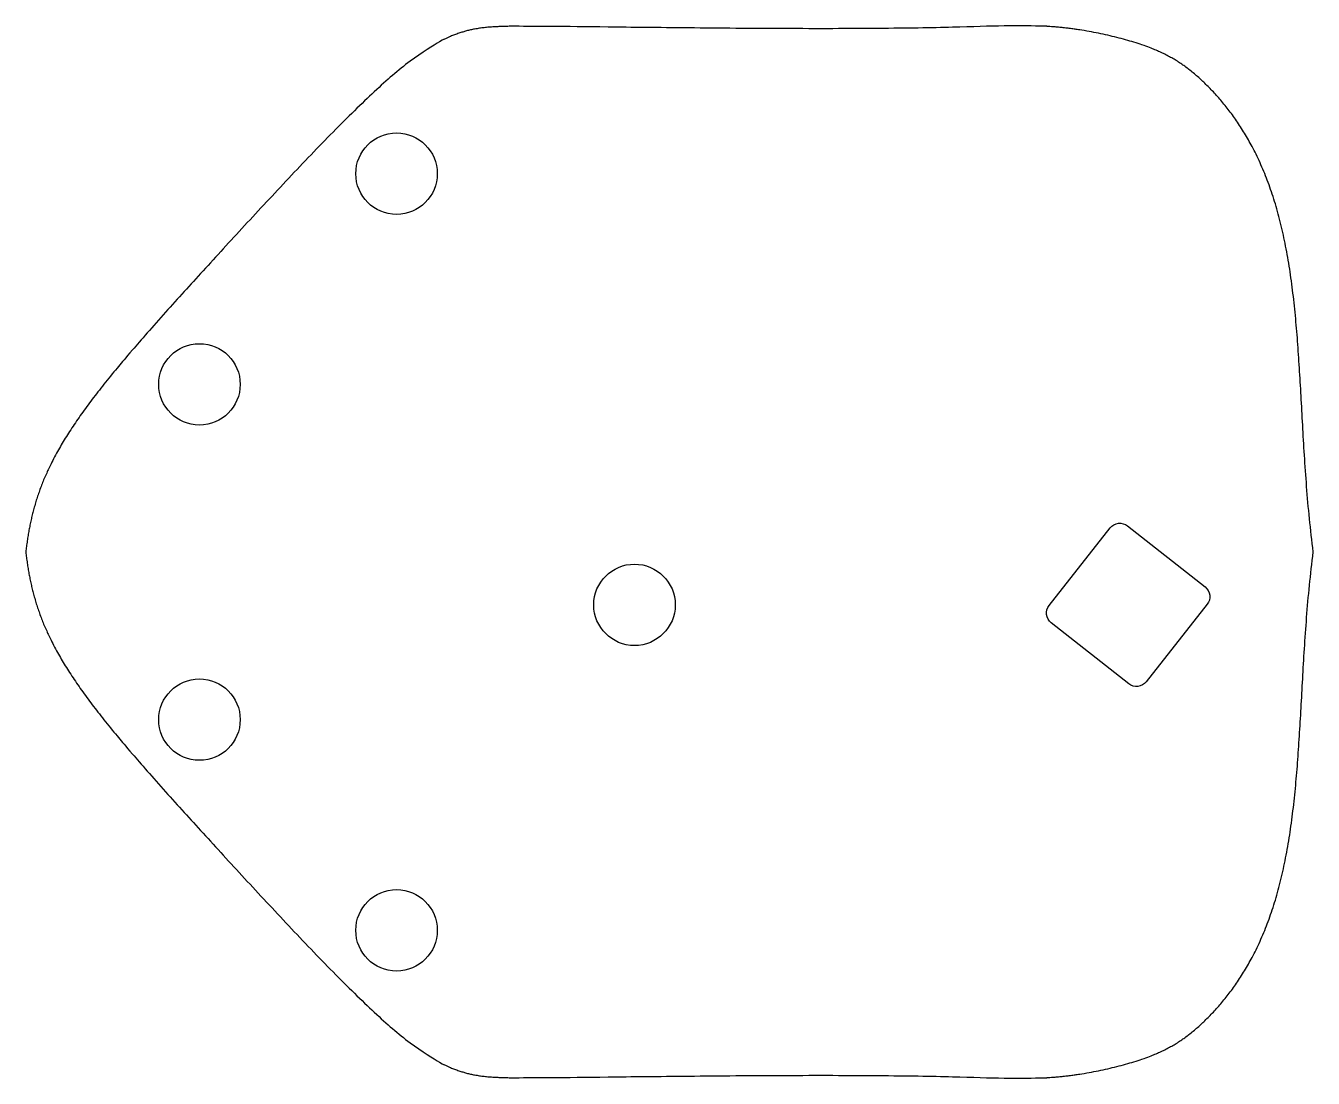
# Model space of a CAD drawing. Header units: inches. Extents: x -1.3 to 1.3, y -1.07 to 1.07.
import ezdxf

# ---------------------------------------------------------------- set-up
doc = ezdxf.new("R2010")
doc.units = ezdxf.units.IN
doc.header["$MEASUREMENT"] = 0

msp = doc.modelspace()

# ---------------------------------------------------------------- linework, layer by layer
msp.add_lwpolyline([(1.0851, -0.0709, -0.414214), (1.0892, -0.106), (0.9654, -0.263, -0.414214), (0.9303, -0.2672), (0.7732, -0.1433, -0.414214), (0.7691, -0.1082), (0.8929, 0.0488, -0.414214), (0.928, 0.053)], format="xyb", close=True)
for centre in [(-0.553, 0.7667), (-0.9522, 0.3397), (-0.0709, -0.1071), (-0.9522, -0.3397), (-0.553, -0.7667)]:
    msp.add_circle(centre, 0.0825)
for points, knots in [([(1.3041, 0), (1.2603, 0.3429), (1.3102, 0.6963), (1.1153, 0.9501), (0.9698, 1.0332), (0.7484, 1.08), (0.6336, 1.0545), (-0.2088, 1.0649), (-0.3676, 1.067), (-0.4956, 1.0611), (-0.9916, 0.5171), (-1.2323, 0.263), (-1.2891, 0.1302), (-1.3041, 0)], [0, 0, 0, 0, 0, 0.215302, 0.274806, 0.331261, 0.407893, 0.487757, 0.565385, 0.653204, 0.732556, 0.813705, 1, 1, 1, 1, 1]), ([(-1.3041, 0), (-1.2891, -0.1302), (-1.2323, -0.263), (-0.9916, -0.5171), (-0.4956, -1.0611), (-0.3676, -1.067), (-0.2088, -1.0649), (0.6336, -1.0545), (0.7484, -1.08), (0.9698, -1.0332), (1.1153, -0.9501), (1.3102, -0.6963), (1.2603, -0.3429), (1.3041, 0)], [0, 0, 0, 0, 0, 0.186295, 0.267444, 0.346796, 0.434615, 0.512243, 0.592107, 0.668739, 0.725194, 0.784698, 1, 1, 1, 1, 1])]:
    msp.add_open_spline(points, degree=4, knots=knots)

doc.saveas('drawing.dxf')
